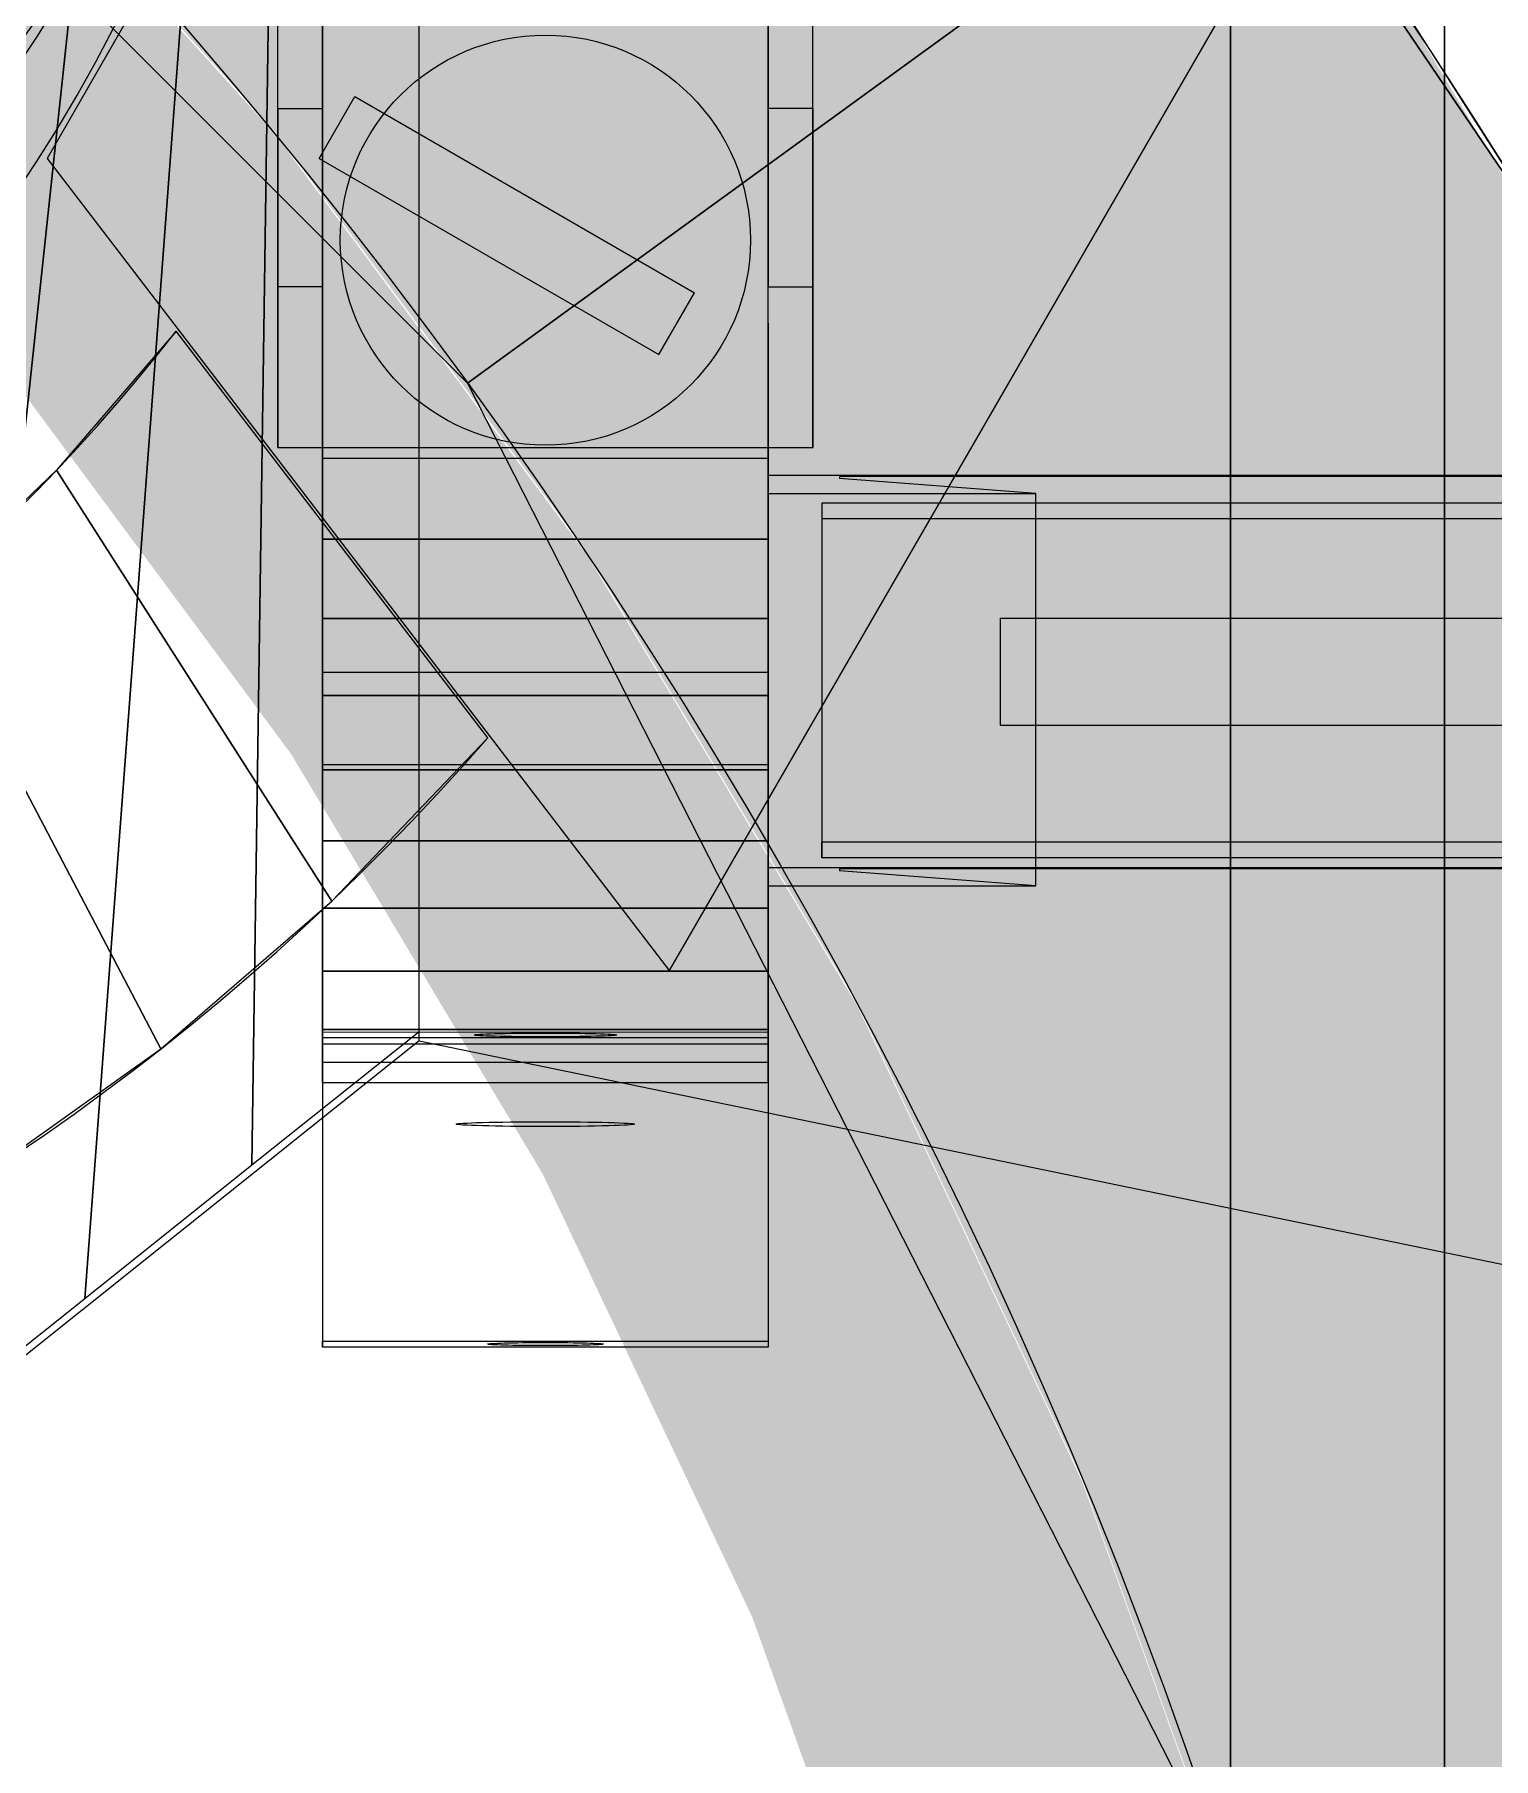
# Model space of a CAD drawing. Extents: x -54 to 215, y -235 to 116.
# Drawn here: x 153.15 to 161.33, y -74.73 to -65.07 of the extents above; entities that cross this region are included whole.
import ezdxf

# ---------------------------------------------------------------- set-up
doc = ezdxf.new("R2010")
doc.units = 0
doc.layers.get('0').update_dxf_attribs({"linetype": 'CONTINUOUS'})
for name, color, linetype in [('A', 7, 'CONTINUOUS'), ('AAAAA', 7, 'CONTINUOUS'), ('BBBB', 7, 'CONTINUOUS'), ('CCCC', 7, 'CONTINUOUS'), ('DDDD', 7, 'CONTINUOUS'), ('FAST', 7, 'CONTINUOUS'), ('GUN', 7, 'CONTINUOUS'), ('WW', 7, 'CONTINUOUS')]:
    doc.layers.add(name, color=color, linetype=linetype)

# ---------------------------------------------------------------- blocks, each defined once
blk = doc.blocks.new('M-1-01')
at = {"color": 0, "const_width": 5.5}
blk.add_lwpolyline([(-63.3832, -98.6401, 1), (2.1168, -98.6401, 1)], format="xyb", close=True, dxfattribs=at)
at = {"color": 0}
blk.add_arc((-30.6332, -98.6401, 6), 35.5, 0, 180, dxfattribs=at)
at = {"layer": 'A', "color": 0}
blk.add_circle((-30.6332, -98.6401, 6), 30, dxfattribs=at)
mesh = blk.add_polymesh((2, 30), dxfattribs=at)
for k, corner in enumerate([(4.8668, -98.6401), (4.6587, -94.8019), (4.0368, -91.0086), (3.0085, -87.3049), (1.5857, -83.734), (-0.2148, -80.3379), (-2.3719, -77.1564), (-4.8604, -74.2268), (-7.651, -71.5833), (-10.7111, -69.2571), (-14.0047, -67.2754), (-17.4933, -65.6614), (-21.136, -64.4341), (-24.89, -63.6077), (-28.7113, -63.1921), (-32.5552, -63.1921), (-36.3765, -63.6077), (-40.1305, -64.4341), (-43.7731, -65.6614), (-47.2617, -67.2754), (-50.5554, -69.2571), (-53.6154, -71.5833), (-56.4061, -74.2268), (-58.8945, -77.1564), (-61.0517, -80.3379), (-62.8522, -83.734), (-64.2749, -87.3049), (-65.3033, -91.0086), (-65.9251, -94.8019), (-66.1332, -98.6401), (4.8668, -98.6401), (4.6587, -94.8019), (4.0368, -91.0086), (3.0085, -87.3049), (1.5857, -83.734), (-0.2148, -80.3379), (-2.3719, -77.1564), (-4.8604, -74.2268), (-7.651, -71.5833), (-10.7111, -69.2571), (-14.0047, -67.2754), (-17.4933, -65.6614), (-21.136, -64.4341), (-24.89, -63.6077), (-28.7113, -63.1921), (-32.5552, -63.1921), (-36.3765, -63.6077), (-40.1305, -64.4341), (-43.7731, -65.6614), (-47.2617, -67.2754), (-50.5554, -69.2571), (-53.6154, -71.5833), (-56.4061, -74.2268), (-58.8945, -77.1564), (-61.0517, -80.3379), (-62.8522, -83.734), (-64.2749, -87.3049), (-65.3033, -91.0086), (-65.9251, -94.8019), (-66.1332, -98.6401)]):
    mesh.set_mesh_vertex(divmod(k, 30), corner)
mesh = blk.add_polymesh((2, 30), dxfattribs=at)
for k, corner in enumerate([(4.8668, -98.6401), (4.8668, -97.1649), (4.8668, -95.6896), (4.8668, -94.2144), (4.8668, -92.7392), (4.8668, -91.2639), (4.8668, -89.7887), (4.7746, -88.3285), (4.3072, -86.9292), (3.8398, -85.53), (3.3724, -84.1308), (2.905, -82.7315), (2.4376, -81.3323), (1.9702, -79.9331), (1.5028, -78.5339), (1.0354, -77.1346), (0.568, -75.7354), (0.1006, -74.3362), (-1.0965, -73.5572), (-2.4022, -72.8708), (-3.708, -72.1843), (-5.0138, -71.4979), (-6.3196, -70.8114), (-7.6254, -70.1249), (-8.9312, -69.4385), (-10.237, -68.752), (-11.5427, -68.0655), (-12.8485, -67.3791), (-14.1543, -66.6926), (-15.4601, -66.0061), (4.8668, -98.6401), (4.8396, -97.2503), (4.758, -95.8627), (4.6221, -94.4793), (4.4322, -93.1024), (4.1885, -91.7339), (3.8915, -90.376), (3.5415, -89.0307), (3.1391, -87.7002), (2.6849, -86.3865), (2.1797, -85.0916), (1.6241, -83.8174), (1.0191, -82.5659), (0.3656, -81.3391), (-0.3355, -80.1389), (-1.083, -78.9669), (-1.8758, -77.8252), (-2.7127, -76.7154), (-3.5924, -75.6391), (-4.5136, -74.5982), (-5.4748, -73.5941), (-6.4746, -72.6284), (-7.5114, -71.7026), (-8.5837, -70.818), (-9.6897, -69.9762), (-10.8279, -69.1782), (-11.9965, -68.4255), (-13.1936, -67.7191), (-14.4175, -67.06), (-15.6662, -66.4494)]):
    mesh.set_mesh_vertex(divmod(k, 30), corner)
blk = doc.blocks.new('M-1-071')
at = {"color": 0}
for p, q in [((-0.7427, -13.9222, 10.6), (-2.648, -15.0222, 10.6)), ((-0.7427, -13.9222, 6.8), (-2.648, -15.0222, 6.8)), ((2.8573, -20.1576, 10.6), (-0.7427, -13.9222, 10.6)), ((-0.7427, -13.9222, 10.6), (-0.7427, -13.9222, 6.8)), ((-0.7427, -13.9222, 6.8), (0.0073, -15.2212, 6.8)), ((-0.7226, -14.257, 10.4), (-2.3681, -15.207, 10.4)), ((-0.7226, -14.257, 7.1), (-2.3681, -15.207, 7.1)), ((2.6274, -20.0594, 7.1), (-0.7226, -14.257, 7.1)), ((2.6274, -20.0594, 10.4), (-0.7226, -14.257, 10.4)), ((-0.7226, -14.257, 10.4), (-0.7226, -14.257, 7.1)), ((2.8573, -20.1576, 10.4), (-0.5427, -14.2686, 10.4)), ((-0.5427, -14.2686, 10.4), (-0.5427, -14.2686, 10)), ((0.0073, -15.2212, 6.8), (-0.5427, -14.2686, 10)), ((0.952, -21.2576, 10.6), (-2.648, -15.0222, 10.6)), ((-2.648, -15.0222, 10.6), (-2.648, -15.0222, 6.8)), ((-2.648, -15.0222, 6.8), (-1.898, -16.3212, 6.8)), ((0.9819, -21.0094, 7.1), (-2.3681, -15.207, 7.1)), ((0.9819, -21.0094, 10.4), (-2.3681, -15.207, 10.4)), ((-2.3681, -15.207, 7.1), (-2.3681, -15.207, 10.4)), ((-1.898, -16.3212, 6.8), (0.0073, -15.2212, 6.8)), ((-1.898, -16.3212, 6.8), (-2.448, -15.3686, 10)), ((0.952, -21.2576, 10.4), (-2.448, -15.3686, 10.4)), ((-2.448, -15.3686, 10.4), (-2.448, -15.3686, 10)), ((-0.7856, -15.448, 10.6), (-1.3052, -15.748, 10.6)), ((-0.7856, -15.448, 10.6), (1.5144, -19.4317, 10.6)), ((-1.3052, -15.748, 10.6), (0.9948, -19.7317, 10.6))]:
    blk.add_line(p, q, dxfattribs=at)
at = {"color": 0, "invisible_edges": 15}
for points in [[(-2.648, -15.0222, 10.6), (-0.7427, -13.9222, 10.6), (-0.7427, -13.9222, 6.8), (-2.648, -15.0222, 6.8)], [(-0.7427, -13.9222, 10.6), (2.8573, -20.1576, 10.6), (0.952, -21.2576, 10.6), (-2.648, -15.0222, 10.6)], [(-2.648, -15.0222, 6.8), (-1.898, -16.3212, 6.8), (0.0073, -15.2212, 6.8), (-0.7427, -13.9222, 6.8)], [(-0.7427, -13.9222, 10.6), (-0.7427, -13.9222, 10), (-0.5427, -14.2686, 10), (-0.5427, -14.2686, 10.6)], [(-0.7427, -13.9222, 6.8), (0.0073, -15.2212, 6.8), (-0.5427, -14.2686, 10), (-0.7427, -13.9222, 10)], [(-1.898, -16.3212, 6.8), (0.0073, -15.2212, 6.8), (-0.5427, -14.2686, 10), (-2.448, -15.3686, 10)], [(-0.5427, -14.2686, 10), (-2.448, -15.3686, 10), (-2.448, -15.3686, 10.4), (-0.5427, -14.2686, 10.4)], [(-2.448, -15.3686, 10.4), (-0.5427, -14.2686, 10.4), (2.8573, -20.1576, 10.4), (0.952, -21.2576, 10.4)], [(-2.3681, -15.207, 7.1), (-0.7226, -14.257, 7.1), (2.6274, -20.0594, 7.1), (0.9819, -21.0094, 7.1)], [(2.6274, -20.0594, 10.4), (-0.7226, -14.257, 10.4), (-0.7226, -14.257, 7.1), (2.6274, -20.0594, 7.1)], [(2.8573, -20.1576, 10.6), (2.8573, -20.1576, 10.4), (-0.5427, -14.2686, 10.4), (-0.5427, -14.2686, 10.6)], [(-2.648, -15.0222, 6.8), (-1.898, -16.3212, 6.8), (-2.448, -15.3686, 10), (-2.648, -15.0222, 10)], [(-2.648, -15.0222, 10.6), (-2.648, -15.0222, 10), (-2.448, -15.3686, 10), (-2.448, -15.3686, 10.6)], [(0.9819, -21.0094, 10.4), (-2.3681, -15.207, 10.4), (-2.3681, -15.207, 7.1), (0.9819, -21.0094, 7.1)], [(0.952, -21.2576, 10.6), (0.952, -21.2576, 10.4), (-2.448, -15.3686, 10.4), (-2.448, -15.3686, 10.6)], [(-1.3052, -15.748, 11), (-0.7856, -15.448, 11), (1.5144, -19.4317, 11), (0.9948, -19.7317, 11)]]:
    blk.add_3dface(points, dxfattribs=at)
at = {"layer": 'AAAAA', "color": 0}
for p, q in [((-1.7892, -11.351, 2.3), (0.2892, -10.151, 2.3)), ((-0.317, -10.501, 9.8), (0.2892, -10.151, 2.3)), ((0.0593, -10.5724, 6.6912), (0.4142, -10.3675, 2.3)), ((-0.317, -10.501, 9.8), (-1.183, -11.001, 9.8)), ((0.0593, -10.5724, 6.6912), (-0.192, -10.7175, 9.8)), ((-0.192, -10.7175, 9.8), (-1.058, -11.2175, 9.8)), ((-0.192, -10.7175, 9.8), (-1.058, -11.2175, 9.8)), ((-1.183, -11.001, 9.8), (-1.7892, -11.351, 2.3)), ((-1.2999, -11.3571, 6.808), (-1.058, -11.2175, 9.8)), ((-1.7892, -11.351, 2.3), (-0.2892, -13.949, 2.3)), ((-1.2999, -11.3571, 6.808), (-1.6642, -11.5675, 2.3)), ((1.3093, -12.7375, 6.6912), (1.6642, -12.5325, 2.3)), ((-0.2892, -13.949, 2.3), (1.7892, -12.749, 2.3)), ((-4.6953, -13.3175, 4.3), (-3.4453, -15.4825, 4.3)), ((-4.6953, -13.3175, 4.3), (-4.6953, -13.3175, 8.1)), ((-0.0499, -13.5222, 6.808), (-0.4142, -13.7325, 2.3)), ((-3.4453, -15.4825, 4.3), (-3.4453, -15.4825, 7.1)), ((-3.4453, -15.4825, 8.1), (-3.4453, -15.4825, 7.1))]:
    blk.add_line(p, q, dxfattribs=at)
at = {"layer": 'AAAAA', "color": 0, "extrusion": (-0.5, 0.866025, -1.83664e-16)}
for p, q in [((-0.317, -10.501, 9.8), (-0.192, -10.7175, 9.8)), ((-1.058, -11.2175, 9.8), (-1.183, -11.001, 9.8))]:
    blk.add_line(p, q, dxfattribs=at)
at = {"layer": 'AAAAA', "color": 0, "extrusion": (0.5, -0.866025, -1.83664e-16)}
blk.add_line((0.192, -13.3825, 9.8), (0.317, -13.599, 9.8), dxfattribs=at)
at = {"layer": 'AAAAA', "color": 0, "invisible_edges": 15}
for points in [[(-1, -9.4), (1, -9.4), (3.2, -14.7), (-3.2, -14.7)], [(-1, -9.4, 0.9), (1, -9.4, 0.9), (3.2, -14.7, 0.9), (-3.2, -14.7, 0.9)]]:
    blk.add_3dface(points, dxfattribs=at)
at = {"layer": 'BBBB', "color": 0}
for p, q in [((-1, -9.4, 0.9), (-3.2, -14.7, 0.9)), ((1, -9.4, 0.9), (-1, -9.4, 0.9)), ((3.2, -14.7, 0.9), (-3.2, -14.7, 0.9))]:
    blk.add_line(p, q, dxfattribs=at)
blk.add_circle((0, -12.05, 0.9), 1.15, dxfattribs=at)
for radius, end in [(13.4, 258.99459), (10.6, 262.10288)]:
    blk.add_arc((0, 0), radius, 145.23991, end, dxfattribs=at)
at = {"layer": 'CCCC', "color": 0, "extrusion": (-0.866025, -0.5, -1.60787e-16)}
for centre, radius in [((10.4356, 9.975, 11.225), 0.5), ((10.4356, 8.725, 12.425), 0.325)]:
    blk.add_circle(centre, radius, dxfattribs=at)
at = {"layer": 'CCCC', "color": 0, "invisible_edges": 15}
for points in [[(-4.6953, -13.3175, 10.6), (-4.6953, -13.3175, 8.1), (5.5238, -7.4175, 8.1), (5.5238, -7.4175, 10.6)], [(5.5238, -7.4175, 10.6), (-4.6953, -13.3175, 10.6), (-3.4453, -15.4825, 10.6), (6.7738, -9.5825, 10.6)], [(-0.0546, -10.6381, 8.1), (3.7917, -8.4175, 8.1), (3.7917, -8.4175, 6.3702), (0.0593, -10.5724, 6.6912)], [(-3.4453, -15.4825, 10.6), (-3.4453, -15.4825, 8.1), (6.7738, -9.5825, 8.1), (6.7738, -9.5825, 10.6)], [(0.2892, -10.151, 2.3), (1.7892, -12.749, 2.3), (-0.2892, -13.949, 2.3), (-1.7892, -11.351, 2.3)], [(0.2892, -10.151, 2.3), (-0.317, -10.501, 9.8), (-1.183, -11.001, 9.8), (-1.7892, -11.351, 2.3)], [(0.2892, -10.151, 2.3), (-1.7892, -11.351, 2.3), (-0.2892, -13.949, 2.3), (1.7892, -12.749, 2.3)], [(-2.9633, -12.3175, 11.3), (-3.3963, -12.5675, 10.6), (0.5874, -10.2675, 10.6), (0.1544, -10.5175, 11.3)], [(1.4044, -12.6825, 11.3), (0.1544, -10.5175, 11.3), (-2.9633, -12.3175, 11.3), (-1.7133, -14.4825, 11.3)], [(-0.192, -10.7175, 9.8), (-1.058, -11.2175, 9.8), (-1.183, -11.001, 9.8), (-0.317, -10.501, 9.8)], [(1.1954, -12.8032, 8.1), (5.0417, -10.5825, 8.1), (5.0417, -10.5825, 6.3702), (1.3093, -12.7375, 6.6912)], [(-1.058, -11.2175, 9.8), (-1.6642, -11.5675, 2.3), (-1.7892, -11.351, 2.3), (-1.183, -11.001, 9.8)], [(-4.6953, -13.3175, 8.1), (-1.1954, -11.2968, 8.1), (-1.2999, -11.3571, 6.808), (-4.6953, -13.3175, 7.1)], [(-3.3963, -12.5675, 10.6), (-2.9633, -12.3175, 11.3), (-1.7133, -14.4825, 11.3), (-2.1463, -14.7325, 10.6)], [(-1.7133, -14.4825, 11.3), (-2.1463, -14.7325, 10.6), (1.8374, -12.4325, 10.6), (1.4044, -12.6825, 11.3)], [(1.058, -12.8825, 9.8), (1.6642, -12.5325, 2.3), (1.7892, -12.749, 2.3), (1.183, -13.099, 9.8)], [(1.7892, -12.749, 2.3), (1.183, -13.099, 9.8), (0.317, -13.599, 9.8), (-0.2892, -13.949, 2.3)], [(1.058, -12.8825, 9.8), (0.192, -13.3825, 9.8), (0.317, -13.599, 9.8), (1.183, -13.099, 9.8)], [(-4.9176, -16.3325, 9.35), (-3.4453, -15.4825, 9.35), (-4.6953, -13.3175, 9.35), (-6.1676, -14.1675, 9.35)], [(-6.1676, -14.1675, 9.35), (-4.6953, -13.3175, 9.35), (-4.6953, -13.3175, 8.1), (-6.1676, -14.1675, 8.1)], [(-4.6953, -13.3175, 7.1), (-3.4453, -15.4825, 7.1), (-3.4453, -15.4825, 8.1), (-4.6953, -13.3175, 8.1)], [(-3.4453, -15.4825, 8.1), (-4.6953, -13.3175, 8.1), (-4.6953, -13.3175, 10.6), (-3.4453, -15.4825, 10.6)], [(0.192, -13.3825, 9.8), (-0.4142, -13.7325, 2.3), (-0.2892, -13.949, 2.3), (0.317, -13.599, 9.8)], [(-3.4453, -15.4825, 8.1), (0.0546, -13.4619, 8.1), (-0.0499, -13.5222, 6.808), (-3.4453, -15.4825, 7.1)], [(-6.1676, -14.1675, 9.35), (-6.1676, -14.1675, 8.1), (-4.9176, -16.3325, 8.1), (-4.9176, -16.3325, 9.35)], [(-4.9176, -16.3325, 9.35), (-3.4453, -15.4825, 9.35), (-3.4453, -15.4825, 8.1), (-4.9176, -16.3325, 8.1)]]:
    blk.add_3dface(points, dxfattribs=at)
at = {"layer": 'DDDD', "color": 0}
for p, q in [((5.5238, -7.4175, 10.6), (-4.6953, -13.3175, 10.6)), ((-0.0546, -10.6381, 8.1), (5.5238, -7.4175, 8.1)), ((-3.4453, -15.4825, 10.6), (6.7738, -9.5825, 10.6)), ((6.7738, -9.5825, 8.1), (1.1954, -12.8032, 8.1)), ((-2.9633, -12.3175, 11.3), (0.1544, -10.5175, 11.3)), ((-4.6953, -13.3175, 8.1), (-1.1954, -11.2968, 8.1)), ((-3.3963, -12.5675, 10.6), (-2.9633, -12.3175, 11.3)), ((-2.9633, -12.3175, 11.3), (-1.7133, -14.4825, 11.3)), ((-3.3963, -12.5675, 10.6), (-2.1463, -14.7325, 10.6)), ((-1.7133, -14.4825, 11.3), (1.4044, -12.6825, 11.3)), ((1.3093, -12.7375, 6.6912), (1.058, -12.8825, 9.8)), ((1.183, -13.099, 9.8), (1.7892, -12.749, 2.3)), ((1.058, -12.8825, 9.8), (0.192, -13.3825, 9.8)), ((1.183, -13.099, 9.8), (0.317, -13.599, 9.8)), ((-4.6953, -13.3175, 8.1), (-6.1676, -14.1675, 8.1)), ((-4.6953, -13.3175, 9.35), (-6.1676, -14.1675, 9.35)), ((-4.6953, -13.3175, 8.1), (-3.4453, -15.4825, 8.1)), ((-4.6953, -13.3175, 8.1), (-4.6953, -13.3175, 10.6)), ((-4.6953, -13.3175, 10.6), (-3.4453, -15.4825, 10.6)), ((-3.4453, -15.4825, 9.35), (-4.6953, -13.3175, 9.35)), ((-0.0499, -13.5222, 6.808), (0.192, -13.3825, 9.8)), ((0.0546, -13.4619, 8.1), (-3.4453, -15.4825, 8.1)), ((0.317, -13.599, 9.8), (-0.2892, -13.949, 2.3)), ((-6.1676, -14.1675, 9.35), (-4.9176, -16.3325, 9.35)), ((-4.9176, -16.3325, 8.1), (-6.1676, -14.1675, 8.1)), ((-6.1676, -14.1675, 8.1), (-6.1676, -14.1675, 9.35)), ((-2.1463, -14.7325, 10.6), (-1.7133, -14.4825, 11.3)), ((-3.4453, -15.4825, 9.35), (-4.9176, -16.3325, 9.35)), ((-3.4453, -15.4825, 8.1), (-4.9176, -16.3325, 8.1)), ((-3.4453, -15.4825, 8.1), (-3.4453, -15.4825, 10.6)), ((-4.9176, -16.3325, 9.35), (-4.9176, -16.3325, 8.1))]:
    blk.add_line(p, q, dxfattribs=at)
at = {"layer": 'DDDD', "color": 0, "extrusion": (0.5, -0.866025, -1.83664e-16)}
blk.add_line((1.183, -13.099, 9.8), (1.058, -12.8825, 9.8), dxfattribs=at)
at = {"layer": 'DDDD', "color": 0, "extrusion": (-0.866025, -0.5, -1.60787e-16)}
blk.add_circle((10.4356, 9.975, 10.725), 0.4, dxfattribs=at)
at = {"layer": 'DDDD', "color": 0, "invisible_edges": 7}
blk.add_3dface([(-3.4453, -15.4825, 8.1), (-3.4453, -15.4825, 4.3), (-4.6953, -13.3175, 4.3), (-4.6953, -13.3175, 8.1)], dxfattribs=at)
at = {"layer": 'AAAAA', "color": 0}
mesh = blk.add_polymesh((7, 4), dxfattribs=at)
for k, corner in enumerate([(0.0593, -10.5724), (0.1776, -10.5041), (0.2959, -10.4358), (0.4142, -10.3675), (0.6236, -10.2466), (0.7956, -10.1473), (1.0211, -10.0171), (1.1931, -9.9178), (1.188, -9.9207), (1.398, -9.7995), (1.7129, -9.6177), (1.9229, -9.4964), (1.7523, -9.5949), (1.9728, -9.4676), (2.3316, -9.2605), (2.5521, -9.1331), (2.3166, -9.2691), (2.51, -9.1574), (2.8429, -8.9653), (3.0363, -8.8536), (2.881, -8.9433), (3.0023, -8.8733), (3.22, -8.7476), (3.3412, -8.6776), (3.4453, -8.6175), (3.4453, -8.6175), (3.4453, -8.6175), (3.4453, -8.6175)]):
    mesh.set_mesh_vertex(divmod(k, 4), corner)
mesh = blk.add_polymesh((7, 4), dxfattribs=at)
for k, corner in enumerate([(1.3093, -12.7375), (1.4276, -12.6691), (1.5459, -12.6008), (1.6642, -12.5325), (1.8736, -12.4116), (2.0456, -12.3123), (2.2711, -12.1822), (2.4431, -12.0829), (2.438, -12.0858), (2.648, -11.9646), (2.9629, -11.7828), (3.1729, -11.6615), (3.0023, -11.76), (3.2228, -11.6327), (3.5816, -11.4255), (3.8021, -11.2982), (3.5666, -11.4342), (3.76, -11.3225), (4.0929, -11.1303), (4.2863, -11.0187), (4.131, -11.1084), (4.2523, -11.0383), (4.47, -10.9126), (4.5912, -10.8426), (4.6953, -10.7825), (4.6953, -10.7825), (4.6953, -10.7825), (4.6953, -10.7825)]):
    mesh.set_mesh_vertex(divmod(k, 4), corner)
mesh = blk.add_polymesh((7, 4), dxfattribs=at)
for k, corner in enumerate([(-4.6953, -13.3175), (-4.6953, -13.3175), (-4.6953, -13.3175), (-4.6953, -13.3175), (-4.1294, -12.9907), (-4.1755, -13.0173), (-4.2533, -13.0623), (-4.2994, -13.0889), (-3.5635, -12.664), (-3.6445, -12.7108), (-3.7679, -12.782), (-3.8489, -12.8288), (-2.9976, -12.3373), (-3.1028, -12.398), (-3.2461, -12.4808), (-3.3513, -12.5415), (-2.4317, -12.0106), (-2.5511, -12.0795), (-2.6958, -12.163), (-2.8152, -12.232), (-1.8658, -11.6838), (-1.9903, -11.7557), (-2.1251, -11.8336), (-2.2497, -11.9055), (-1.2999, -11.3571), (-1.4213, -11.4272), (-1.5428, -11.4973), (-1.6642, -11.5675)]):
    mesh.set_mesh_vertex(divmod(k, 4), corner)
mesh = blk.add_polymesh((2, 10), dxfattribs=at)
for k, corner in enumerate([(-1.6642, -11.5675), (-2.0562, -11.7938), (-2.4409, -12.0159), (-2.8152, -12.232), (-3.1765, -12.4406), (-3.5219, -12.64), (-3.8489, -12.8288), (-4.155, -13.0055), (-4.4378, -13.1688), (-4.6953, -13.3175), (-0.4142, -13.7325), (-0.8062, -13.9589), (-1.1909, -14.1809), (-1.5652, -14.3971), (-1.9265, -14.6056), (-2.2719, -14.8051), (-2.5989, -14.9938), (-2.905, -15.1706), (-3.1878, -15.3339), (-3.4453, -15.4825)]):
    mesh.set_mesh_vertex(divmod(k, 10), corner)
mesh = blk.add_polymesh((7, 4), dxfattribs=at)
for k, corner in enumerate([(-3.4453, -15.4825), (-3.4453, -15.4825), (-3.4453, -15.4825), (-3.4453, -15.4825), (-2.8794, -15.1558), (-2.9255, -15.1824), (-3.0033, -15.2274), (-3.0494, -15.254), (-2.3135, -14.8291), (-2.3945, -14.8758), (-2.5179, -14.9471), (-2.5989, -14.9938), (-1.7476, -14.5023), (-1.8528, -14.5631), (-1.9961, -14.6458), (-2.1013, -14.7066), (-1.1817, -14.1756), (-1.3011, -14.2446), (-1.4458, -14.3281), (-1.5652, -14.3971), (-0.6158, -13.8489), (-0.7403, -13.9208), (-0.8751, -13.9986), (-0.9997, -14.0705), (-0.0499, -13.5222), (-0.1713, -13.5923), (-0.2928, -13.6624), (-0.4142, -13.7325)]):
    mesh.set_mesh_vertex(divmod(k, 4), corner)
at = {"layer": 'BBBB', "color": 0}
mesh = blk.add_polymesh((2, 22), dxfattribs=at)
for k, corner in enumerate([(-1.4564, -10.4995), (-2.4677, -10.3088), (-3.4557, -10.0209), (-4.4112, -9.6385), (-5.3251, -9.1653), (-6.1888, -8.6057), (-6.9941, -7.965), (-7.7336, -7.2493), (-8.4001, -6.4651), (-8.9875, -5.6201), (-9.4901, -4.7221), (-9.9033, -3.7795), (-10.2231, -2.8013), (-10.4466, -1.7968), (-10.5716, -0.7753), (-10.597, 0.2536), (-10.5224, 1.28), (-10.3487, 2.2943), (-10.0775, 3.2871), (-9.7112, 4.2488), (-9.2534, 5.1705), (-8.7084, 6.0435), (-2.5581, -13.1536), (-3.7884, -12.8533), (-4.9848, -12.4383), (-6.1368, -11.9122), (-7.2339, -11.2797), (-8.2664, -10.5464), (-9.2251, -9.7189), (-10.1014, -8.8047), (-10.8874, -7.8118), (-11.5763, -6.7491), (-12.1617, -5.6261), (-12.6385, -4.4529), (-13.0024, -3.2399), (-13.2502, -1.998), (-13.3796, -0.7382), (-13.3896, 0.5281), (-13.2799, 1.7898), (-13.0517, 3.0354), (-12.7068, 4.254), (-12.2485, 5.4345), (-11.6808, 6.5665), (-11.0087, 7.6399)]):
    mesh.set_mesh_vertex(divmod(k, 22), corner)
mesh = blk.add_polymesh((2, 22), dxfattribs=at)
for k, corner in enumerate([(-1.4564, -10.4995), (-2.4677, -10.3088), (-3.4557, -10.0209), (-4.4112, -9.6385), (-5.3251, -9.1653), (-6.1888, -8.6057), (-6.9941, -7.965), (-7.7336, -7.2493), (-8.4001, -6.4651), (-8.9875, -5.6201), (-9.4901, -4.7221), (-9.9033, -3.7795), (-10.2231, -2.8013), (-10.4466, -1.7968), (-10.5716, -0.7753), (-10.597, 0.2536), (-10.5224, 1.28), (-10.3487, 2.2943), (-10.0775, 3.2871), (-9.7112, 4.2488), (-9.2534, 5.1705), (-8.7084, 6.0435), (-2.5581, -13.1536), (-3.7884, -12.8533), (-4.9848, -12.4383), (-6.1368, -11.9122), (-7.2339, -11.2797), (-8.2664, -10.5464), (-9.2251, -9.7189), (-10.1014, -8.8047), (-10.8874, -7.8118), (-11.5763, -6.7491), (-12.1617, -5.6261), (-12.6385, -4.4529), (-13.0024, -3.2399), (-13.2502, -1.998), (-13.3796, -0.7382), (-13.3896, 0.5281), (-13.2799, 1.7898), (-13.0517, 3.0354), (-12.7068, 4.254), (-12.2485, 5.4345), (-11.6808, 6.5665), (-11.0087, 7.6399)]):
    mesh.set_mesh_vertex(divmod(k, 22), corner)
blk = doc.blocks.new('M-1-07')
at = {"color": 0}
for q in [(24, 66, 24), (31.25, 12.5, 23.5)]:
    blk.add_line((24, 14, 25.5), q, dxfattribs=at)
at = {"color": 0, "extrusion": (-5.75982e-19, 0.028834, 0.999584)}
for p, q in [((23.4389, 18.9474, 25.3617), (23.6389, 19.2937, 25.3517)), ((23.6389, 19.2937, 25.3517), (25.5441, 18.1941, 25.3834)), ((23.4389, 18.9474, 25.3617), (25.3441, 17.8479, 25.3934)), ((25.3441, 17.8479, 25.3934), (25.5441, 18.1941, 25.3834))]:
    blk.add_line(p, q, dxfattribs=at)
at = {"color": 0, "extrusion": (0, 0.028834, 0.999584)}
blk.add_line((24, 14, 25.5), (9, 2.0266, 25.8454), dxfattribs=at)
blk.add_circle((-14.2724, -23.7314, 26.1975), 9, dxfattribs=at)
at = {"color": 0, "invisible_edges": 15}
for points in [[(24, 14, 25.5), (31.25, 12.5, 23.5), (31.25, 67.5, 23.5), (24, 66, 24)], [(23.6389, 19.3138, 26.0514), (23.4389, 18.9676, 26.0614), (25.3441, 17.868, 26.0931), (25.5441, 18.2143, 26.0831)], [(23.6389, 19.2937, 25.3517), (23.4389, 18.9474, 25.3617), (25.3441, 17.8479, 25.3934), (25.5441, 18.1941, 25.3834)], [(31.25, 12.5, 23.5), (24, 14, 25.5), (9, 2.0266, 25.8454), (34.4643, -17.5, 17.8571)]]:
    blk.add_3dface(points, dxfattribs=at)
at = {"layer": 'A', "color": 0, "const_width": 2}
blk.add_lwpolyline([(-29, 0, 1), (29, 0, 1)], format="xyb", close=True, dxfattribs=at)
at = {"layer": 'WW', "color": 0, "extrusion": (0, 0.028834, 0.999584)}
blk.add_lwpolyline([(-23.2724, -23.7314, 1), (-5.2724, -23.7314, 1)], format="xyb", close=True, dxfattribs=at)
at = {"layer": 'GUN', "color": 0, "extrusion": (2.88161e-18, 0.028834, 0.999584), "rotation": 240}
blk.add_blockref('M-1-071', (-14.2724, -23.7314, 26.5975), dxfattribs=at)
at = {"layer": 'A', "color": 0}
mesh = blk.add_polymesh((13, 3), dxfattribs=at)
for k, corner in enumerate([(25.5, 65.5), (26, 50.8925), (26.5, 36.285), (31.0731, 66.0668), (30.0817, 50.0643), (29.0904, 34.0619), (36.6461, 66.6335), (34.0611, 49.1276), (31.4762, 31.6217), (40.4955, 65.0356), (37.0673, 47.0093), (33.6391, 28.983), (41.1905, 59.4761), (38.3766, 42.8211), (35.5628, 26.166), (41.8854, 53.9166), (39.5589, 38.5544), (37.2323, 23.1922), (42.5804, 48.3571), (40.6077, 34.2207), (38.6351, 20.0843), (43.2753, 42.7976), (41.5178, 29.8318), (39.7603, 16.8661), (43.9702, 37.2381), (42.2848, 25.4001), (40.5994, 13.5621), (44.6652, 31.6785), (42.9056, 20.9381), (41.146, 10.1977), (45.3601, 26.119), (43.378, 16.4588), (41.3958, 6.7986), (46.0551, 20.5595), (43.7011, 11.9751), (41.3471, 3.3907), (46.75, 15), (43.875, 7.5), (41, 0)]):
    mesh.set_mesh_vertex(divmod(k, 3), corner)
mesh = blk.add_polymesh((2, 11), dxfattribs=at)
for k, corner in enumerate([(41, 0), (38.9933, 12.6697), (33.1697, 24.0992), (24.0992, 33.1697), (12.6697, 38.9933), (0, 41), (-12.6697, 38.9933), (-24.0992, 33.1697), (-33.1697, 24.0992), (-38.9933, 12.6697), (-41, 0), (30, 0), (28.5317, 9.2705), (24.2705, 17.6336), (17.6336, 24.2705), (9.2705, 28.5317), (0, 30), (-9.2705, 28.5317), (-17.6336, 24.2705), (-24.2705, 17.6336), (-28.5317, 9.2705), (-30, 0)]):
    mesh.set_mesh_vertex(divmod(k, 11), corner)
mesh = blk.add_polymesh((2, 7), dxfattribs=at)
for k, corner in enumerate([(26.5, 36.285), (31.4762, 31.6217), (35.5628, 26.166), (38.6351, 20.0843), (40.5994, 13.5621), (41.3958, 6.7986), (41, 0), (26.5, 31.285), (30.7334, 27.1378), (34.3247, 22.4236), (37.1988, 17.2409), (39.2957, 11.6981), (40.5717, 5.9108), (41, 0)]):
    mesh.set_mesh_vertex(divmod(k, 7), corner)
mesh = blk.add_polymesh((11, 4), dxfattribs=at)
for k, corner in enumerate([(41, 0), (42.9167, 5), (44.8333, 10), (46.75, 15), (40.8368, -3.655), (42.7902, 1.1776), (44.6661, 6.3076), (46.6214, 11.4), (40.3483, -7.2808), (42.4706, -2.9347), (44.3639, 2.4887), (46.4929, 7.8), (39.5386, -10.8487), (41.9487, -7.2377), (43.9402, -1.4157), (46.3643, 4.2), (38.4141, -14.3303), (41.2174, -11.6324), (43.4095, -5.3647), (46.2357, 0.6), (36.9837, -17.6977), (40.2715, -16.0205), (42.7868, -9.3176), (46.1071, -3), (35.2588, -20.9241), (39.1074, -20.3041), (42.0877, -13.234), (45.9786, -6.6), (33.2531, -23.984), (37.7234, -24.3865), (41.3286, -17.0737), (45.85, -10.2), (30.9826, -26.8529), (36.1195, -28.1717), (40.5262, -20.7968), (45.7214, -13.8), (28.4654, -29.5079), (34.297, -31.5649), (39.6979, -24.364), (45.5929, -17.4), (25.7216, -31.928), (32.259, -34.4726), (38.8617, -27.7363), (45.4643, -21)]):
    mesh.set_mesh_vertex(divmod(k, 4), corner)
at = {"layer": 'FAST', "color": 0}
mesh = blk.add_polymesh((2, 17), dxfattribs=at)
for k, corner in enumerate([(9, 2.0266), (9.9375, 2.7749), (10.875, 3.5233), (11.8125, 4.2716), (12.75, 5.02), (13.6875, 5.7683), (14.625, 6.5166), (15.5625, 7.265), (16.5, 8.0133), (17.4375, 8.7616), (18.375, 9.51), (19.3125, 10.2583), (20.25, 11.0067), (21.1875, 11.755), (22.125, 12.5033), (23.0625, 13.2517), (24, 14), (5.2724, 24.4688), (5.4542, 22.6691), (5.9926, 20.9421), (6.8657, 19.3577), (8.0382, 17.9799), (9.4627, 16.8644), (11.0818, 16.0564), (12.8298, 15.5884), (14.6361, 15.4794), (16.4277, 15.7338), (18.1322, 16.3414), (19.6807, 17.2775), (21.0105, 18.5043), (22.0678, 19.9723), (22.8101, 21.622), (23.2071, 23.3868), (24, 24.4688)]):
    mesh.set_mesh_vertex(divmod(k, 17), corner)
blk = doc.blocks.new('M-1-05')
at = {"color": 0}
for p, q in [((-1.2, 197.5, -26), (-1.2, 58.7, -26)), ((0, 197.5, -26), (0, 58.7, -26))]:
    blk.add_line(p, q, dxfattribs=at)
at = {"color": 0, "extrusion": (1, 0, -1.83664e-16)}
for p, q in [((0, 129.903, -24.5), (0, 118.603, -24.5)), ((0, 118.603, -15.3), (0, 129.903, -15.3)), ((0, 118.203, -24.1), (0, 118.203, -15.7))]:
    blk.add_line(p, q, dxfattribs=at)
for points in [[(122.5061, -23.975), (122.203, -24.15), (121.8999, -23.975), (121.8999, -23.625), (122.203, -23.45), (122.5061, -23.625)], [(122.5061, -15.825), (122.203, -15.65), (121.8999, -15.825), (121.8999, -16.175), (122.203, -16.35), (122.5061, -16.175)], [(119.2061, -19.9162), (118.903, -19.7412), (118.5999, -19.9162), (118.5999, -20.2662), (118.903, -20.4412), (119.2061, -20.2662)], [(119.2061, -23.975), (118.903, -24.15), (118.5999, -23.975), (118.5999, -23.625), (118.903, -23.45), (119.2061, -23.625)], [(119.2061, -15.825), (118.903, -15.65), (118.5999, -15.825), (118.5999, -16.175), (118.903, -16.35), (119.2061, -16.175)]]:
    blk.add_lwpolyline(points, close=True, dxfattribs=at)
at = {"color": 0, "extrusion": (-1, 0, -1.83664e-16)}
for points in [[(-122.5061, -15.825), (-122.203, -15.65), (-121.8999, -15.825), (-121.8999, -16.175), (-122.203, -16.35), (-122.5061, -16.175)], [(-122.5061, -23.975), (-122.203, -24.15), (-121.8999, -23.975), (-121.8999, -23.625), (-122.203, -23.45), (-122.5061, -23.625)], [(-119.2061, -15.825), (-118.903, -15.65), (-118.5999, -15.825), (-118.5999, -16.175), (-118.903, -16.35), (-119.2061, -16.175)], [(-119.2061, -23.975), (-118.903, -24.15), (-118.5999, -23.975), (-118.5999, -23.625), (-118.903, -23.45), (-119.2061, -23.625)], [(-119.2061, -19.9162), (-118.903, -19.7412), (-118.5999, -19.9162), (-118.5999, -20.2662), (-118.903, -20.4412), (-119.2061, -20.2662)]]:
    blk.add_lwpolyline(points, close=True, dxfattribs=at)
at = {"color": 0, "extrusion": (1, 0, -1.83664e-16)}
for centre, start, end in [((118.603, -15.7), 90, 180), ((118.603, -24.1), 180, 270)]:
    blk.add_arc(centre, 0.4, start, end, dxfattribs=at)
at = {"color": 0, "invisible_edges": 15}
blk.add_3dface([(-1.2, 58.7, -26), (0, 58.7, -26), (0, 197.5, -26), (-1.2, 197.5, -26)], dxfattribs=at)
at = {"layer": 'A', "color": 0}
for p, q in [((-1.2, 37, 4.7), (-1.2, 214, 4.7)), ((0, 37, 4.7), (0, 214, 4.7))]:
    blk.add_line(p, q, dxfattribs=at)
at = {"layer": 'A', "color": 0, "invisible_edges": 15}
for points in [[(-1.2, 37, 4.7), (0, 37, 4.7), (0, 214, 4.7), (-1.2, 214, 4.7)], [(-58.3, 58.7, -26), (-58.3, 197.5, -26), (-1.2, 197.5, -26), (-1.2, 58.7, -26)], [(-1.2, 58.7, -26), (-1.2, 197.5, -26), (-1.2, 197.5, 4.7), (-1.2, 37, 4.7)], [(0, 58.7, -26), (0, 197.5, -26), (0, 197.5, 4.7), (0, 37, 4.7)]]:
    blk.add_3dface(points, dxfattribs=at)

msp = doc.modelspace()

# ---------------------------------------------------------------- block references
at = {"color": 0}
msp.add_blockref('M-1-05', (161.0546, -187.8457), dxfattribs=at)
at = {"color": 0, "extrusion": (3.86209e-19, -0.002094, 0.999998)}
for name, p in [('M-1-01', (161.9379, 14.0087, 5.3272)), ('M-1-07', (131.3046, -84.6314, 11.3272))]:
    msp.add_blockref(name, p, dxfattribs=at)

doc.saveas('drawing.dxf')
